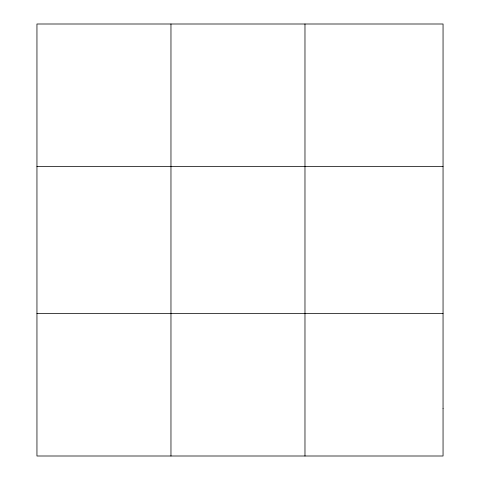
<?xml version="1.0" encoding="UTF-8"?>
<svg xmlns="http://www.w3.org/2000/svg" width="480" height="480" viewBox="0 0 480 480"><rect width="100%" height="100%" fill="white"/><g stroke="black" fill="none" stroke-linecap="round" stroke-linejoin="round"><path stroke-width="0.72" d="M170.964 456L170.964 24M304.974 456L304.974 24M36.948 166.56L443.052 166.56M36.948 313.44L443.052 313.44M443.052 408.48L443.052 456L36.948 456L36.948 24L443.052 24L443.052 408.48"/></g></svg>
